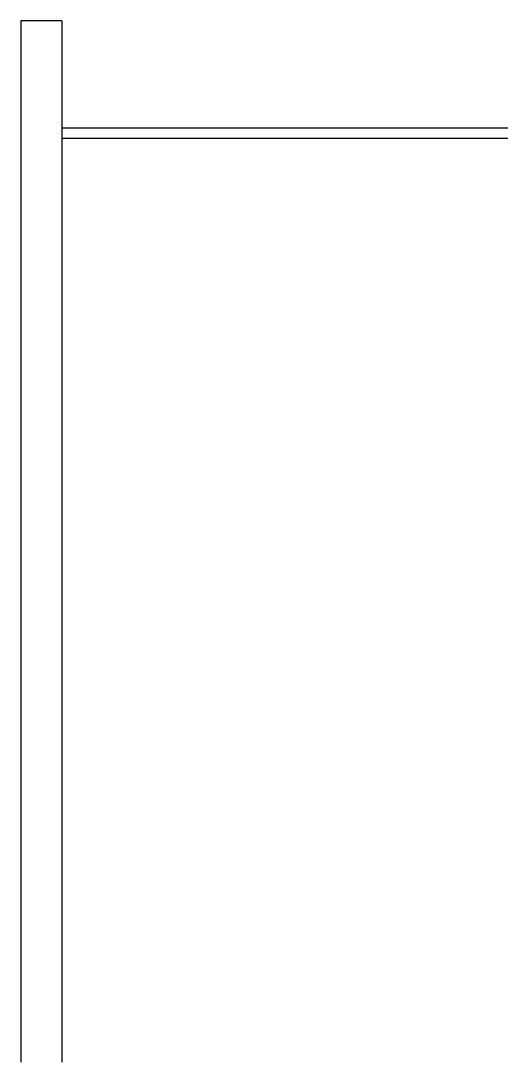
# Model space of a CAD drawing. Header units: millimetres. Extents: x 290.7 to 367.8, y 729.2 to 750.9.
# Drawn here: x 326.11 to 328.46, y 738.28 to 743.37 of the extents above; entities that cross this region are included whole.
import ezdxf

# ---------------------------------------------------------------- set-up
doc = ezdxf.new("R2010")
doc.units = ezdxf.units.MM

msp = doc.modelspace()

# ---------------------------------------------------------------- linework, layer by layer
for p, q in [((326.1107, 743.3697), (326.1107, 738.2819)), ((326.3107, 743.3697), (326.1107, 743.3697)), ((326.3107, 743.3697), (326.3107, 738.2819))]:
    msp.add_line(p, q)
at = {"color": 6}
for p, q in [((326.3107, 742.8467), (330.6107, 742.8467)), ((326.3107, 742.7967), (330.5607, 742.7967))]:
    msp.add_line(p, q, dxfattribs=at)

doc.saveas('drawing.dxf')
